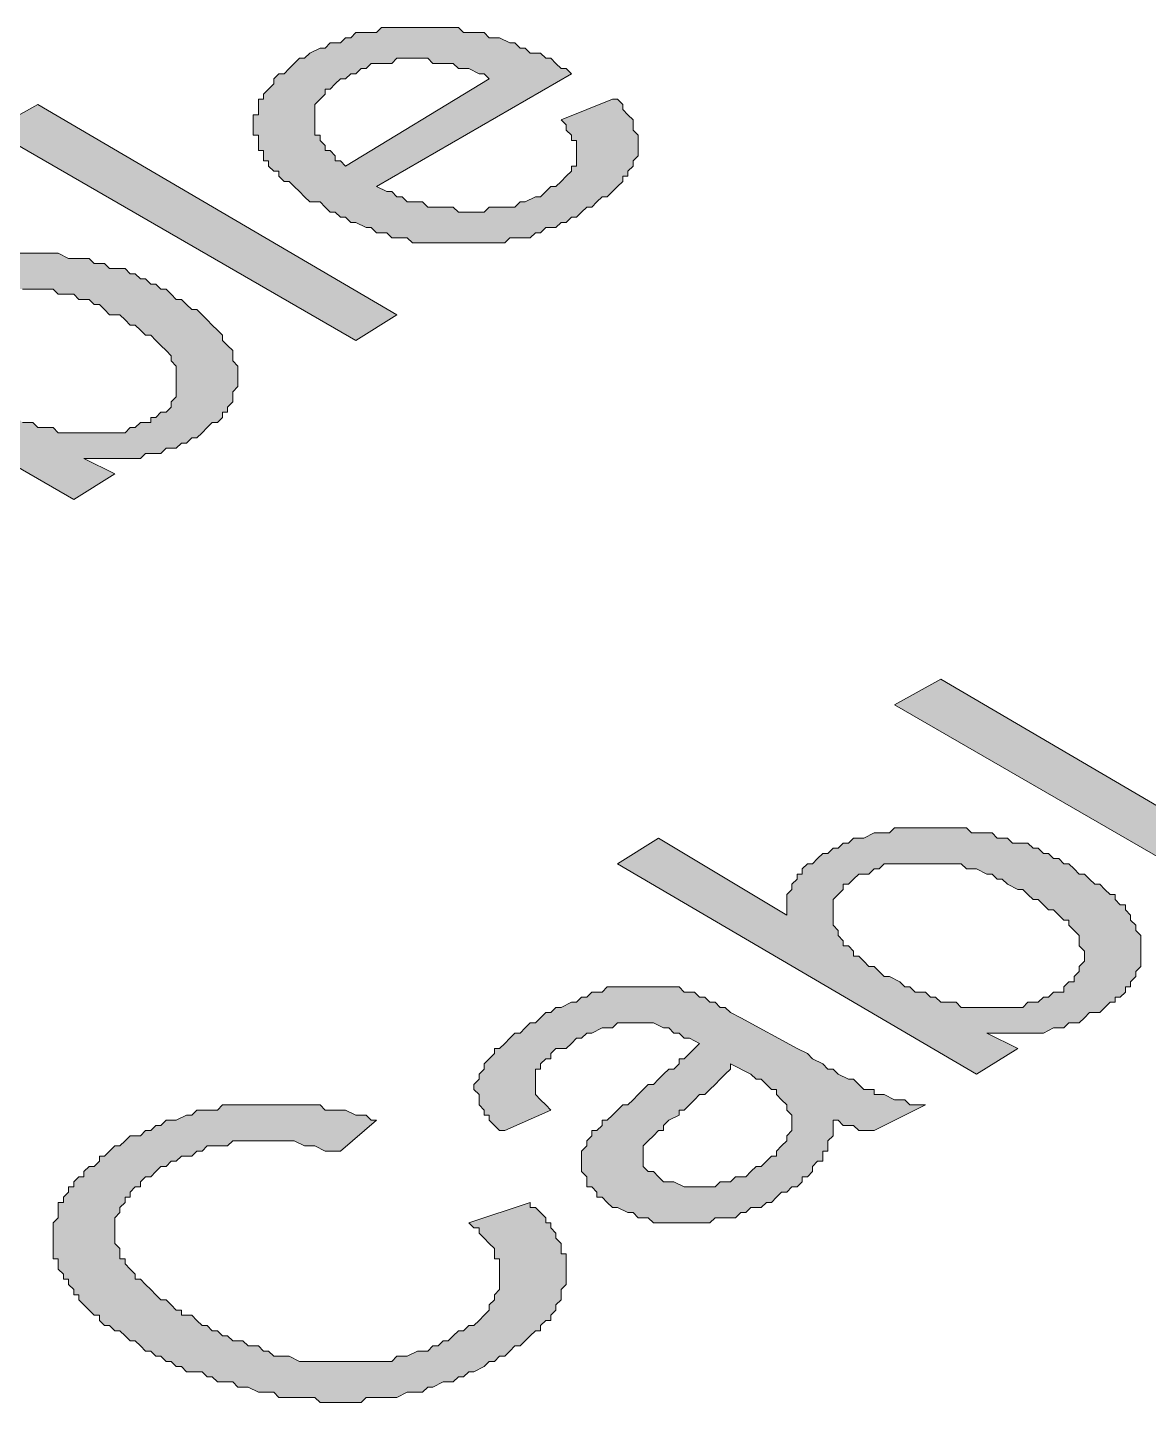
# Model space of a CAD drawing. Header units: inches. Extents: x -430764 to 256483, y 7374 to 217374.
# Drawn here: x 121697 to 126201, y 36465 to 41990 of the extents above; entities that cross this region are included whole.
import ezdxf

# ---------------------------------------------------------------- set-up
doc = ezdxf.new("R2010")
doc.units = ezdxf.units.IN
doc.header["$MEASUREMENT"] = 0
doc.layers.add('Background Stuff', color=252, linetype='Continuous', lineweight=5)
doc.layers.add('Layer 1', color=7, linetype='Continuous')

# ---------------------------------------------------------------- blocks, each defined once
blk = doc.blocks.new('block 3')
at = {"layer": 'Layer 1'}
h = blk.add_hatch(color=255, dxfattribs=at)
h.dxf.hatch_style = 2
h.paths.add_polyline_path([(737.737, -723.656), (740.623, -721.903), (740.521, -721.802), (740.417, -721.802), (740.21, -721.697), (740.107, -721.697), (740.006, -721.697), (739.901, -721.594), (739.799, -721.594), (739.594, -721.594), (739.488, -721.594), (739.387, -721.491), (739.282, -721.491), (739.181, -721.491), (739.078, -721.491), (738.871, -721.491), (738.768, -721.491), (738.665, -721.594), (738.459, -721.594), (738.356, -721.594), (738.252, -721.594), (738.149, -721.697), (738.046, -721.697), (737.943, -721.802), (737.84, -721.802), (737.737, -721.903), (737.633, -721.903), (737.53, -722.007), (737.429, -722.109), (737.324, -722.109), (737.324, -722.213), (737.223, -722.315), (737.118, -722.42), (737.118, -722.522), (737.118, -722.625), (737.118, -722.729), (737.118, -722.831), (737.118, -722.935), (737.118, -723.037), (737.223, -723.037), (737.223, -723.141), (737.324, -723.244), (737.324, -723.347), (737.429, -723.347), (737.53, -723.45), (737.53, -723.552), (737.633, -723.552)])
h.paths.add_polyline_path([(742.065, -722.729), (743.098, -722.315), (743.2, -722.315), (743.304, -722.42), (743.304, -722.522), (743.406, -722.625), (743.511, -722.729), (743.511, -722.831), (743.511, -722.935), (743.613, -723.037), (743.613, -723.141), (743.613, -723.244), (743.613, -723.347), (743.613, -723.45), (743.511, -723.552), (743.511, -723.656), (743.406, -723.759), (743.406, -723.863), (743.304, -723.863), (743.304, -723.965), (743.2, -724.068), (743.098, -724.171), (742.994, -724.274), (742.892, -724.274), (742.787, -724.378), (742.685, -724.48), (742.582, -724.48), (742.479, -724.584), (742.376, -724.687), (742.272, -724.687), (742.17, -724.789), (742.065, -724.789), (741.963, -724.893), (741.757, -724.893), (741.655, -724.997), (741.551, -724.997), (741.448, -725.1), (741.344, -725.1), (741.242, -725.1), (741.036, -725.1), (740.934, -725.202), (740.829, -725.202), (740.727, -725.202), (740.521, -725.202), (740.417, -725.202), (740.314, -725.202), (740.21, -725.202), (740.006, -725.202), (739.799, -725.202), (739.695, -725.202), (739.594, -725.202), (739.488, -725.202), (739.282, -725.202), (739.181, -725.202), (739.078, -725.202), (738.975, -725.1), (738.871, -725.1), (738.665, -725.1), (738.562, -724.997), (738.459, -724.997), (738.356, -724.997), (738.252, -724.893), (738.149, -724.893), (737.943, -724.789), (737.84, -724.789), (737.737, -724.687), (737.633, -724.687), (737.53, -724.584), (737.429, -724.584), (737.324, -724.48), (737.223, -724.378), (737.017, -724.378), (736.911, -724.274), (736.81, -724.171), (736.705, -724.068), (736.604, -723.965), (736.501, -723.965), (736.397, -723.863), (736.397, -723.759), (736.294, -723.759), (736.19, -723.656), (736.19, -723.552), (736.088, -723.552), (736.088, -723.45), (736.088, -723.347), (735.984, -723.347), (735.984, -723.244), (735.984, -723.141), (735.984, -723.037), (735.882, -723.037), (735.882, -722.935), (735.882, -722.831), (735.882, -722.729), (735.882, -722.625), (735.984, -722.625), (735.984, -722.522), (735.984, -722.42), (735.984, -722.315), (736.088, -722.315), (736.088, -722.213), (736.19, -722.109), (736.294, -722.007), (736.294, -721.903), (736.397, -721.802), (736.501, -721.802), (736.604, -721.697), (736.705, -721.594), (736.81, -721.491), (736.911, -721.491), (737.017, -721.389), (737.223, -721.286), (737.324, -721.286), (737.429, -721.182), (737.53, -721.182), (737.633, -721.182), (737.737, -721.08), (737.84, -721.08), (737.943, -720.976), (738.149, -720.976), (738.252, -720.976), (738.356, -720.976), (738.459, -720.873), (738.665, -720.873), (738.768, -720.873), (738.871, -720.873), (739.078, -720.873), (739.181, -720.873), (739.282, -720.873), (739.387, -720.873), (739.488, -720.873), (739.695, -720.873), (739.799, -720.873), (739.901, -720.873), (740.006, -720.873), (740.107, -720.976), (740.314, -720.976), (740.417, -720.976), (740.521, -720.976), (740.623, -721.08), (740.727, -721.08), (740.829, -721.08), (741.036, -721.182), (741.138, -721.182), (741.242, -721.286), (741.344, -721.286), (741.448, -721.389), (741.655, -721.389), (741.757, -721.491), (741.859, -721.491), (741.963, -721.594), (742.065, -721.697), (742.17, -721.697), (742.272, -721.802), (738.356, -724.068), (738.562, -724.171), (738.665, -724.171), (738.768, -724.274), (738.871, -724.274), (738.975, -724.378), (739.181, -724.378), (739.282, -724.378), (739.387, -724.48), (739.488, -724.48), (739.695, -724.48), (739.799, -724.48), (739.901, -724.48), (740.006, -724.584), (740.107, -724.584), (740.21, -724.584), (740.314, -724.584), (740.521, -724.584), (740.623, -724.48), (740.727, -724.48), (740.934, -724.48), (741.036, -724.48), (741.138, -724.48), (741.242, -724.378), (741.344, -724.378), (741.551, -724.274), (741.655, -724.274), (741.757, -724.171), (741.859, -724.068), (741.963, -724.068), (742.065, -723.965), (742.17, -723.863), (742.272, -723.759), (742.272, -723.656), (742.376, -723.656), (742.376, -723.552), (742.376, -723.45), (742.376, -723.347), (742.376, -723.244), (742.376, -723.141), (742.272, -723.141), (742.272, -723.037), (742.17, -722.935), (742.17, -722.831)])
h = blk.add_hatch(color=255, dxfattribs=at)
h.dxf.hatch_style = 2
h.paths.add_polyline_path([(737.943, -727.161), (730.625, -722.935), (731.551, -722.42), (738.768, -726.646)])
h = blk.add_hatch(color=255, dxfattribs=at)
h.dxf.hatch_style = 2
h.paths.add_polyline_path([(730.419, -728.397), (730.521, -728.397), (730.728, -728.501), (730.83, -728.604), (730.934, -728.604), (731.036, -728.706), (731.14, -728.706), (731.243, -728.81), (731.449, -728.81), (731.551, -728.913), (731.655, -728.913), (731.758, -728.913), (731.862, -728.913), (731.964, -729.018), (732.068, -729.018), (732.171, -729.018), (732.376, -729.018), (732.479, -729.018), (732.584, -729.018), (732.789, -729.018), (732.892, -729.018), (732.996, -729.018), (733.202, -729.018), (733.305, -729.018), (733.407, -728.913), (733.511, -728.913), (733.613, -728.81), (733.717, -728.81), (733.82, -728.81), (733.82, -728.706), (733.924, -728.706), (734.026, -728.604), (734.128, -728.604), (734.232, -728.501), (734.232, -728.397), (734.335, -728.295), (734.335, -728.191), (734.335, -728.089), (734.335, -727.984), (734.335, -727.883), (734.335, -727.779), (734.335, -727.677), (734.232, -727.572), (734.232, -727.47), (734.128, -727.366), (734.026, -727.264), (733.924, -727.161), (733.82, -727.058), (733.717, -727.058), (733.613, -726.955), (733.511, -726.852), (733.407, -726.852), (733.305, -726.748), (733.202, -726.646), (732.996, -726.646), (732.892, -726.542), (732.789, -726.44), (732.686, -726.44), (732.584, -726.336), (732.376, -726.336), (732.274, -726.234), (732.171, -726.234), (732.068, -726.234), (731.964, -726.234), (731.862, -726.129), (731.758, -726.129), (731.551, -726.129), (731.449, -726.129), (731.347, -726.129), (731.243, -726.129), (731.036, -726.129), (730.934, -726.129), (730.728, -726.129), (730.625, -726.129), (730.521, -726.129), (730.419, -726.129), (730.314, -726.234), (730.108, -726.234), (730.007, -726.336), (729.902, -726.336), (729.799, -726.44), (729.697, -726.542), (729.594, -726.542), (729.594, -726.646), (729.491, -726.748), (729.387, -726.852), (729.387, -726.955), (729.387, -727.058), (729.387, -727.161), (729.387, -727.264), (729.387, -727.366), (729.387, -727.47), (729.491, -727.572), (729.594, -727.677), (729.594, -727.779), (729.697, -727.779), (729.799, -727.883), (729.799, -727.984), (729.902, -727.984), (730.007, -728.089), (730.108, -728.191), (730.212, -728.191), (730.314, -728.295)])
h.paths.add_polyline_path([(733.098, -729.841), (732.274, -730.355), (724.955, -726.129), (725.882, -725.615), (728.459, -727.161), (728.459, -727.058), (728.459, -726.955), (728.459, -726.852), (728.459, -726.748), (728.562, -726.646), (728.562, -726.542), (728.666, -726.44), (728.666, -726.336), (728.771, -726.336), (728.771, -726.234), (728.872, -726.129), (728.974, -726.129), (729.078, -726.027), (729.181, -725.924), (729.285, -725.821), (729.387, -725.821), (729.594, -725.718), (729.697, -725.718), (729.799, -725.615), (729.902, -725.615), (730.007, -725.615), (730.108, -725.512), (730.314, -725.512), (730.521, -725.512), (730.625, -725.408), (730.728, -725.408), (730.934, -725.408), (731.036, -725.408), (731.14, -725.408), (731.347, -725.408), (731.449, -725.408), (731.551, -725.408), (731.758, -725.408), (731.862, -725.408), (731.964, -725.408), (732.171, -725.512), (732.274, -725.512), (732.376, -725.512), (732.584, -725.512), (732.686, -725.615), (732.789, -725.615), (732.892, -725.615), (732.996, -725.718), (733.098, -725.718), (733.305, -725.718), (733.407, -725.821), (733.511, -725.821), (733.613, -725.924), (733.717, -725.924), (733.82, -726.027), (733.924, -726.027), (734.026, -726.129), (734.128, -726.129), (734.232, -726.234), (734.335, -726.336), (734.439, -726.336), (734.541, -726.44), (734.646, -726.542), (734.748, -726.542), (734.852, -726.646), (734.953, -726.748), (735.057, -726.852), (735.161, -726.955), (735.263, -727.058), (735.263, -727.161), (735.366, -727.264), (735.469, -727.366), (735.469, -727.47), (735.469, -727.572), (735.572, -727.677), (735.572, -727.779), (735.572, -727.883), (735.572, -727.984), (735.572, -728.089), (735.469, -728.191), (735.469, -728.295), (735.469, -728.397), (735.366, -728.501), (735.366, -728.604), (735.263, -728.604), (735.263, -728.706), (735.161, -728.81), (735.057, -728.81), (734.953, -728.913), (734.852, -729.018), (734.748, -729.119), (734.646, -729.119), (734.541, -729.223), (734.439, -729.223), (734.335, -729.325), (734.232, -729.325), (734.128, -729.325), (734.026, -729.429), (733.924, -729.429), (733.717, -729.429), (733.613, -729.532), (733.511, -729.532), (733.407, -729.532), (733.202, -729.532), (733.098, -729.532), (732.996, -729.532), (732.789, -729.532), (732.686, -729.532), (732.584, -729.532), (732.479, -729.532)])
h = blk.add_hatch(color=255, dxfattribs=at)
h.dxf.hatch_style = 2
h.paths.add_polyline_path([(756.085, -738.706), (748.767, -734.479), (749.694, -733.964), (756.91, -738.19)])
h = blk.add_hatch(color=255, dxfattribs=at)
h.dxf.hatch_style = 2
h.paths.add_polyline_path([(748.56, -739.942), (748.665, -739.942), (748.869, -740.047), (748.973, -740.148), (749.075, -740.148), (749.179, -740.252), (749.386, -740.252), (749.488, -740.354), (749.591, -740.354), (749.694, -740.458), (749.797, -740.458), (749.9, -740.458), (750.004, -740.458), (750.107, -740.562), (750.21, -740.562), (750.313, -740.562), (750.518, -740.562), (750.623, -740.562), (750.829, -740.562), (750.931, -740.562), (751.035, -740.562), (751.137, -740.562), (751.344, -740.562), (751.446, -740.458), (751.55, -740.458), (751.652, -740.458), (751.756, -740.354), (751.858, -740.354), (751.963, -740.252), (752.065, -740.252), (752.168, -740.252), (752.168, -740.148), (752.271, -740.047), (752.374, -740.047), (752.374, -739.942), (752.478, -739.84), (752.478, -739.736), (752.581, -739.634), (752.581, -739.53), (752.581, -739.428), (752.478, -739.325), (752.478, -739.221), (752.478, -739.118), (752.374, -739.015), (752.271, -738.912), (752.271, -738.809), (752.168, -738.809), (752.065, -738.706), (751.963, -738.604), (751.858, -738.604), (751.756, -738.499), (751.652, -738.396), (751.55, -738.396), (751.446, -738.293), (751.344, -738.19), (751.242, -738.19), (751.035, -738.087), (750.931, -737.984), (750.829, -737.984), (750.725, -737.881), (750.623, -737.881), (750.416, -737.777), (750.313, -737.777), (750.21, -737.777), (750.107, -737.675), (750.004, -737.675), (749.9, -737.675), (749.797, -737.675), (749.694, -737.675), (749.488, -737.675), (749.386, -737.675), (749.179, -737.675), (749.075, -737.675), (748.973, -737.675), (748.767, -737.675), (748.665, -737.675), (748.56, -737.675), (748.458, -737.777), (748.354, -737.777), (748.252, -737.881), (748.148, -737.881), (748.046, -737.881), (747.94, -737.984), (747.839, -738.087), (747.736, -738.087), (747.736, -738.19), (747.633, -738.293), (747.53, -738.396), (747.53, -738.499), (747.53, -738.604), (747.53, -738.706), (747.53, -738.809), (747.53, -738.912), (747.633, -739.015), (747.633, -739.118), (747.736, -739.221), (747.736, -739.325), (747.839, -739.325), (747.94, -739.428), (747.94, -739.53), (748.046, -739.53), (748.148, -739.634), (748.252, -739.736), (748.354, -739.736), (748.458, -739.84)])
h.paths.add_polyline_path([(751.242, -741.386), (750.416, -741.902), (743.2, -737.675), (744.025, -737.159), (746.603, -738.706), (746.603, -738.604), (746.603, -738.499), (746.603, -738.396), (746.603, -738.293), (746.705, -738.19), (746.705, -738.087), (746.81, -737.984), (746.81, -737.881), (746.911, -737.881), (746.911, -737.777), (747.014, -737.675), (747.117, -737.675), (747.22, -737.571), (747.323, -737.47), (747.427, -737.47), (747.53, -737.365), (747.633, -737.365), (747.736, -737.264), (747.839, -737.264), (747.94, -737.159), (748.046, -737.159), (748.148, -737.159), (748.354, -737.057), (748.458, -737.057), (748.665, -737.057), (748.767, -736.953), (748.869, -736.953), (749.075, -736.953), (749.179, -736.953), (749.281, -736.953), (749.488, -736.953), (749.591, -736.953), (749.797, -736.953), (749.9, -736.953), (750.004, -736.953), (750.21, -736.953), (750.313, -737.057), (750.416, -737.057), (750.518, -737.057), (750.725, -737.057), (750.829, -737.159), (750.931, -737.159), (751.035, -737.159), (751.137, -737.264), (751.344, -737.264), (751.446, -737.264), (751.55, -737.365), (751.652, -737.365), (751.756, -737.47), (751.858, -737.47), (751.963, -737.571), (752.065, -737.571), (752.168, -737.675), (752.271, -737.675), (752.374, -737.777), (752.478, -737.881), (752.581, -737.881), (752.685, -737.984), (752.787, -738.087), (752.891, -738.087), (752.993, -738.19), (753.095, -738.293), (753.199, -738.293), (753.199, -738.396), (753.302, -738.499), (753.406, -738.499), (753.406, -738.604), (753.508, -738.706), (753.508, -738.809), (753.612, -738.912), (753.612, -739.015), (753.714, -739.118), (753.714, -739.221), (753.714, -739.325), (753.714, -739.428), (753.714, -739.53), (753.714, -739.634), (753.714, -739.736), (753.612, -739.84), (753.612, -739.942), (753.508, -740.047), (753.508, -740.148), (753.406, -740.148), (753.406, -740.252), (753.302, -740.354), (753.199, -740.354), (753.199, -740.458), (753.095, -740.458), (752.993, -740.562), (752.891, -740.664), (752.685, -740.664), (752.581, -740.768), (752.478, -740.87), (752.374, -740.87), (752.271, -740.87), (752.168, -740.974), (752.065, -740.974), (751.963, -740.974), (751.756, -741.076), (751.652, -741.076), (751.55, -741.076), (751.446, -741.076), (751.242, -741.076), (751.137, -741.076), (751.035, -741.076), (750.829, -741.076), (750.725, -741.076), (750.623, -741.076)])
h = blk.add_hatch(color=255, dxfattribs=at)
h.dxf.hatch_style = 2
h.paths.add_polyline_path([(745.469, -741.695), (745.469, -741.799), (745.364, -741.902), (745.262, -742.005), (745.159, -742.107), (745.056, -742.211), (744.953, -742.313), (744.85, -742.313), (744.746, -742.416), (744.643, -742.52), (744.54, -742.624), (744.437, -742.624), (744.437, -742.726), (744.232, -742.829), (744.127, -742.932), (744.127, -743.035), (744.025, -743.035), (743.921, -743.139), (743.819, -743.241), (743.715, -743.345), (743.715, -743.447), (743.715, -743.551), (743.715, -743.653), (743.715, -743.756), (743.819, -743.86), (743.921, -743.86), (744.025, -743.963), (744.127, -744.066), (744.232, -744.066), (744.334, -744.066), (744.54, -744.168), (744.643, -744.168), (744.746, -744.168), (744.85, -744.168), (745.056, -744.168), (745.159, -744.168), (745.262, -744.066), (745.364, -744.066), (745.469, -744.066), (745.571, -743.963), (745.777, -743.963), (745.881, -743.86), (745.983, -743.756), (746.088, -743.756), (746.19, -743.653), (746.292, -743.551), (746.396, -743.551), (746.396, -743.447), (746.498, -743.345), (746.603, -743.241), (746.603, -743.139), (746.705, -743.035), (746.705, -742.932), (746.705, -742.829), (746.705, -742.726), (746.603, -742.624), (746.603, -742.52), (746.498, -742.416), (746.396, -742.313), (746.396, -742.211), (746.292, -742.211), (746.19, -742.107), (746.088, -742.005), (745.983, -742.005), (745.881, -741.902)])
h.paths.add_polyline_path([(747.53, -742.829), (747.53, -742.932), (747.53, -743.035), (747.53, -743.139), (747.427, -743.241), (747.427, -743.345), (747.427, -743.447), (747.323, -743.447), (747.323, -743.551), (747.323, -743.653), (747.22, -743.653), (747.117, -743.756), (747.117, -743.86), (747.014, -743.963), (746.911, -743.963), (746.911, -744.066), (746.81, -744.168), (746.705, -744.168), (746.603, -744.272), (746.498, -744.272), (746.396, -744.375), (746.292, -744.479), (746.19, -744.479), (746.088, -744.581), (745.881, -744.581), (745.777, -744.685), (745.675, -744.685), (745.571, -744.788), (745.469, -744.788), (745.364, -744.788), (745.159, -744.788), (745.056, -744.891), (744.953, -744.891), (744.85, -744.891), (744.746, -744.891), (744.643, -744.891), (744.54, -744.891), (744.334, -744.891), (744.232, -744.891), (744.127, -744.891), (743.921, -744.891), (743.819, -744.788), (743.715, -744.788), (743.613, -744.788), (743.511, -744.685), (743.406, -744.685), (743.2, -744.581), (743.098, -744.581), (742.994, -744.479), (742.892, -744.375), (742.787, -744.375), (742.787, -744.272), (742.685, -744.168), (742.582, -744.168), (742.582, -744.066), (742.582, -743.963), (742.479, -743.86), (742.479, -743.756), (742.479, -743.653), (742.479, -743.551), (742.479, -743.447), (742.582, -743.345), (742.582, -743.241), (742.685, -743.139), (742.685, -743.035), (742.787, -743.035), (742.892, -742.932), (742.892, -742.829), (742.994, -742.829), (743.098, -742.726), (743.2, -742.624), (743.304, -742.52), (743.406, -742.52), (743.511, -742.416), (743.613, -742.313), (743.715, -742.211), (743.819, -742.107), (743.921, -742.107), (744.025, -742.005), (744.127, -741.902), (744.232, -741.799), (744.334, -741.799), (744.437, -741.695), (744.437, -741.592), (744.54, -741.592), (744.643, -741.489), (744.746, -741.386), (744.85, -741.283), (744.643, -741.18), (744.54, -741.18), (744.437, -741.076), (744.334, -741.076), (744.232, -740.974), (744.127, -740.974), (743.921, -740.87), (743.819, -740.87), (743.715, -740.87), (743.613, -740.87), (743.406, -740.87), (743.304, -740.87), (743.2, -740.87), (743.098, -740.974), (742.994, -740.974), (742.892, -740.974), (742.685, -741.076), (742.582, -741.076), (742.479, -741.18), (742.376, -741.18), (742.272, -741.283), (742.17, -741.386), (741.963, -741.386), (741.859, -741.489), (741.859, -741.592), (741.757, -741.592), (741.655, -741.695), (741.655, -741.799), (741.551, -741.799), (741.551, -741.902), (741.551, -742.005), (741.551, -742.107), (741.551, -742.211), (741.551, -742.313), (741.655, -742.416), (741.757, -742.52), (741.859, -742.624), (740.934, -743.035), (740.829, -743.035), (740.727, -742.932), (740.623, -742.829), (740.623, -742.726), (740.521, -742.726), (740.521, -742.624), (740.417, -742.52), (740.417, -742.416), (740.417, -742.313), (740.314, -742.211), (740.314, -742.107), (740.417, -742.005), (740.417, -741.902), (740.521, -741.799), (740.521, -741.695), (740.623, -741.592), (740.727, -741.489), (740.727, -741.386), (740.829, -741.386), (740.934, -741.283), (741.036, -741.18), (741.138, -741.076), (741.242, -741.076), (741.344, -740.974), (741.448, -740.87), (741.551, -740.87), (741.655, -740.768), (741.757, -740.664), (741.859, -740.664), (741.963, -740.562), (742.065, -740.562), (742.272, -740.458), (742.376, -740.458), (742.479, -740.354), (742.582, -740.354), (742.685, -740.252), (742.787, -740.252), (742.892, -740.252), (742.994, -740.148), (743.2, -740.148), (743.304, -740.148), (743.511, -740.148), (743.613, -740.148), (743.715, -740.148), (743.819, -740.148), (743.921, -740.148), (744.025, -740.148), (744.127, -740.148), (744.334, -740.148), (744.437, -740.148), (744.54, -740.252), (744.643, -740.252), (744.746, -740.252), (744.85, -740.354), (744.953, -740.354), (745.056, -740.458), (745.159, -740.458), (745.262, -740.562), (745.364, -740.562), (745.469, -740.664), (745.675, -740.768), (746.81, -741.386), (747.014, -741.489), (747.117, -741.592), (747.323, -741.695), (747.427, -741.799), (747.53, -741.799), (747.633, -741.902), (747.839, -742.005), (747.94, -742.005), (748.046, -742.107), (748.148, -742.211), (748.252, -742.211), (748.354, -742.211), (748.354, -742.313), (748.458, -742.313), (748.56, -742.313), (748.767, -742.416), (748.869, -742.416), (748.973, -742.416), (749.075, -742.52), (749.281, -742.52), (749.386, -742.52), (748.354, -743.035), (748.252, -743.035), (748.148, -743.035), (748.046, -743.035), (747.94, -742.932), (747.736, -742.932), (747.633, -742.829)])
h = blk.add_hatch(color=255, dxfattribs=at)
h.dxf.hatch_style = 2
h.paths.add_polyline_path([(740.21, -744.891), (741.448, -744.479), (741.448, -744.581), (741.551, -744.581), (741.655, -744.685), (741.757, -744.788), (741.757, -744.891), (741.859, -744.891), (741.859, -744.993), (741.963, -745.097), (741.963, -745.2), (742.065, -745.303), (742.065, -745.406), (742.065, -745.509), (742.17, -745.509), (742.17, -745.612), (742.17, -745.716), (742.17, -745.818), (742.17, -745.922), (742.17, -746.024), (742.17, -746.128), (742.065, -746.23), (742.065, -746.334), (742.065, -746.438), (741.963, -746.54), (741.963, -746.644), (741.859, -746.745), (741.859, -746.85), (741.757, -746.85), (741.655, -746.951), (741.655, -747.057), (741.551, -747.057), (741.448, -747.158), (741.344, -747.262), (741.242, -747.364), (741.138, -747.364), (741.036, -747.468), (740.934, -747.57), (740.829, -747.57), (740.727, -747.674), (740.623, -747.674), (740.521, -747.777), (740.314, -747.88), (740.21, -747.88), (740.107, -747.983), (740.006, -747.983), (739.901, -748.086), (739.799, -748.086), (739.695, -748.086), (739.488, -748.188), (739.387, -748.188), (739.282, -748.293), (739.181, -748.293), (739.078, -748.293), (738.975, -748.293), (738.768, -748.396), (738.665, -748.396), (738.562, -748.396), (738.459, -748.396), (738.356, -748.396), (738.149, -748.396), (738.046, -748.499), (737.943, -748.499), (737.737, -748.499), (737.633, -748.499), (737.53, -748.499), (737.324, -748.499), (737.223, -748.499), (737.118, -748.396), (736.911, -748.396), (736.81, -748.396), (736.705, -748.396), (736.501, -748.396), (736.397, -748.396), (736.294, -748.293), (736.088, -748.293), (735.984, -748.293), (735.779, -748.188), (735.675, -748.188), (735.572, -748.188), (735.469, -748.086), (735.263, -748.086), (735.161, -748.086), (735.057, -747.983), (734.953, -747.983), (734.852, -747.88), (734.748, -747.88), (734.541, -747.88), (734.439, -747.777), (734.335, -747.777), (734.232, -747.674), (734.128, -747.674), (734.026, -747.57), (733.924, -747.57), (733.82, -747.468), (733.717, -747.468), (733.613, -747.364), (733.511, -747.262), (733.407, -747.262), (733.305, -747.158), (733.202, -747.057), (733.098, -747.057), (732.996, -746.951), (732.892, -746.951), (732.789, -746.85), (732.789, -746.745), (732.686, -746.745), (732.584, -746.644), (732.479, -746.54), (732.376, -746.438), (732.376, -746.334), (732.274, -746.334), (732.274, -746.23), (732.171, -746.128), (732.171, -746.024), (732.068, -746.024), (732.068, -745.922), (731.964, -745.818), (731.964, -745.716), (731.964, -745.612), (731.862, -745.612), (731.862, -745.509), (731.862, -745.406), (731.862, -745.303), (731.862, -745.2), (731.862, -745.097), (731.862, -744.993), (731.862, -744.891), (731.964, -744.788), (731.964, -744.685), (731.964, -744.581), (731.964, -744.479), (732.068, -744.479), (732.068, -744.375), (732.171, -744.272), (732.171, -744.168), (732.274, -744.168), (732.274, -744.066), (732.376, -743.963), (732.479, -743.963), (732.479, -743.86), (732.584, -743.756), (732.686, -743.756), (732.789, -743.653), (732.789, -743.551), (732.892, -743.551), (732.996, -743.447), (733.098, -743.345), (733.202, -743.345), (733.305, -743.241), (733.407, -743.139), (733.613, -743.139), (733.717, -743.035), (733.82, -743.035), (733.924, -742.932), (734.026, -742.932), (734.128, -742.829), (734.232, -742.829), (734.335, -742.829), (734.541, -742.726), (734.646, -742.726), (734.748, -742.624), (734.852, -742.624), (734.953, -742.624), (735.161, -742.624), (735.263, -742.52), (735.366, -742.52), (735.469, -742.52), (735.675, -742.52), (735.779, -742.52), (735.882, -742.52), (735.984, -742.52), (736.088, -742.52), (736.294, -742.52), (736.397, -742.52), (736.501, -742.52), (736.705, -742.52), (736.81, -742.52), (736.911, -742.52), (737.118, -742.52), (737.223, -742.52), (737.324, -742.624), (737.53, -742.624), (737.633, -742.624), (737.737, -742.624), (737.943, -742.726), (738.046, -742.726), (738.149, -742.726), (738.252, -742.829), (738.356, -742.829), (737.633, -743.447), (737.429, -743.447), (737.324, -743.447), (737.118, -743.345), (737.017, -743.345), (736.911, -743.345), (736.705, -743.241), (736.604, -743.241), (736.501, -743.241), (736.294, -743.241), (736.19, -743.241), (736.088, -743.241), (735.984, -743.241), (735.779, -743.241), (735.675, -743.241), (735.572, -743.241), (735.469, -743.241), (735.366, -743.345), (735.161, -743.345), (735.057, -743.345), (734.953, -743.345), (734.852, -743.447), (734.748, -743.447), (734.646, -743.551), (734.439, -743.551), (734.335, -743.653), (734.232, -743.653), (734.128, -743.756), (734.026, -743.756), (733.924, -743.86), (733.82, -743.963), (733.717, -743.963), (733.613, -744.066), (733.613, -744.168), (733.511, -744.168), (733.407, -744.272), (733.407, -744.375), (733.305, -744.375), (733.305, -744.479), (733.202, -744.581), (733.202, -744.685), (733.098, -744.788), (733.098, -744.891), (733.098, -744.993), (733.098, -745.097), (733.098, -745.2), (733.098, -745.303), (733.202, -745.406), (733.202, -745.509), (733.202, -745.612), (733.305, -745.612), (733.305, -745.716), (733.407, -745.818), (733.511, -745.922), (733.511, -746.024), (733.613, -746.024), (733.717, -746.128), (733.82, -746.23), (733.924, -746.334), (734.026, -746.438), (734.128, -746.438), (734.232, -746.54), (734.335, -746.644), (734.439, -746.644), (734.439, -746.745), (734.541, -746.745), (734.646, -746.745), (734.748, -746.85), (734.852, -746.951), (734.953, -746.951), (735.057, -747.057), (735.161, -747.057), (735.263, -747.158), (735.366, -747.158), (735.469, -747.262), (735.675, -747.262), (735.779, -747.364), (735.882, -747.364), (735.984, -747.364), (736.088, -747.468), (736.19, -747.468), (736.294, -747.57), (736.397, -747.57), (736.501, -747.57), (736.604, -747.57), (736.81, -747.674), (736.911, -747.674), (737.017, -747.674), (737.223, -747.674), (737.324, -747.674), (737.429, -747.674), (737.633, -747.674), (737.737, -747.674), (737.84, -747.674), (738.046, -747.674), (738.149, -747.674), (738.252, -747.674), (738.356, -747.674), (738.459, -747.674), (738.665, -747.674), (738.768, -747.57), (738.871, -747.57), (738.975, -747.57), (739.181, -747.468), (739.282, -747.468), (739.387, -747.468), (739.488, -747.364), (739.594, -747.364), (739.695, -747.262), (739.799, -747.262), (739.901, -747.158), (740.006, -747.057), (740.107, -747.057), (740.21, -746.951), (740.314, -746.951), (740.417, -746.85), (740.521, -746.745), (740.623, -746.644), (740.623, -746.54), (740.727, -746.438), (740.727, -746.334), (740.829, -746.23), (740.829, -746.128), (740.829, -746.024), (740.829, -745.922), (740.829, -745.818), (740.829, -745.716), (740.829, -745.612), (740.727, -745.612), (740.727, -745.509), (740.727, -745.406), (740.623, -745.303), (740.521, -745.2), (740.417, -745.097), (740.417, -744.993), (740.314, -744.993)])
at = {"layer": 'Layer 1', "color": 255, "lineweight": 0}
for points in [[(742.065, -722.729), (743.098, -722.315), (743.2, -722.315), (743.304, -722.42), (743.304, -722.522), (743.406, -722.625), (743.511, -722.729), (743.511, -722.831), (743.511, -722.935), (743.613, -723.037), (743.613, -723.141), (743.613, -723.244), (743.613, -723.347), (743.613, -723.45), (743.511, -723.552), (743.511, -723.656), (743.406, -723.759), (743.406, -723.863), (743.304, -723.863), (743.304, -723.965), (743.2, -724.068), (743.098, -724.171), (742.994, -724.274), (742.892, -724.274), (742.787, -724.378), (742.685, -724.48), (742.582, -724.48), (742.479, -724.584), (742.376, -724.687), (742.272, -724.687), (742.17, -724.789), (742.065, -724.789), (741.963, -724.893), (741.757, -724.893), (741.655, -724.997), (741.551, -724.997), (741.448, -725.1), (741.344, -725.1), (741.242, -725.1), (741.036, -725.1), (740.934, -725.202), (740.829, -725.202), (740.727, -725.202), (740.521, -725.202), (740.417, -725.202), (740.314, -725.202), (740.21, -725.202), (740.006, -725.202), (739.799, -725.202), (739.695, -725.202), (739.594, -725.202), (739.488, -725.202), (739.282, -725.202), (739.181, -725.202), (739.078, -725.202), (738.975, -725.1), (738.871, -725.1), (738.665, -725.1), (738.562, -724.997), (738.459, -724.997), (738.356, -724.997), (738.252, -724.893), (738.149, -724.893), (737.943, -724.789), (737.84, -724.789), (737.737, -724.687), (737.633, -724.687), (737.53, -724.584), (737.429, -724.584), (737.324, -724.48), (737.223, -724.378), (737.017, -724.378), (736.911, -724.274), (736.81, -724.171), (736.705, -724.068), (736.604, -723.965), (736.501, -723.965), (736.397, -723.863), (736.397, -723.759), (736.294, -723.759), (736.19, -723.656), (736.19, -723.552), (736.088, -723.552), (736.088, -723.45), (736.088, -723.347), (735.984, -723.347), (735.984, -723.244), (735.984, -723.141), (735.984, -723.037), (735.882, -723.037), (735.882, -722.935), (735.882, -722.831), (735.882, -722.729), (735.882, -722.625), (735.984, -722.625), (735.984, -722.522), (735.984, -722.42), (735.984, -722.315), (736.088, -722.315), (736.088, -722.213), (736.19, -722.109), (736.294, -722.007), (736.294, -721.903), (736.397, -721.802), (736.501, -721.802), (736.604, -721.697), (736.705, -721.594), (736.81, -721.491), (736.911, -721.491), (737.017, -721.389), (737.223, -721.286), (737.324, -721.286), (737.429, -721.182), (737.53, -721.182), (737.633, -721.182), (737.737, -721.08), (737.84, -721.08), (737.943, -720.976), (738.149, -720.976), (738.252, -720.976), (738.356, -720.976), (738.459, -720.873), (738.665, -720.873), (738.768, -720.873), (738.871, -720.873), (739.078, -720.873), (739.181, -720.873), (739.282, -720.873), (739.387, -720.873), (739.488, -720.873), (739.695, -720.873), (739.799, -720.873), (739.901, -720.873), (740.006, -720.873), (740.107, -720.976), (740.314, -720.976), (740.417, -720.976), (740.521, -720.976), (740.623, -721.08), (740.727, -721.08), (740.829, -721.08), (741.036, -721.182), (741.138, -721.182), (741.242, -721.286), (741.344, -721.286), (741.448, -721.389), (741.655, -721.389), (741.757, -721.491), (741.859, -721.491), (741.963, -721.594), (742.065, -721.697), (742.17, -721.697), (742.272, -721.802), (738.356, -724.068), (738.562, -724.171), (738.665, -724.171), (738.768, -724.274), (738.871, -724.274), (738.975, -724.378), (739.181, -724.378), (739.282, -724.378), (739.387, -724.48), (739.488, -724.48), (739.695, -724.48), (739.799, -724.48), (739.901, -724.48), (740.006, -724.584), (740.107, -724.584), (740.21, -724.584), (740.314, -724.584), (740.521, -724.584), (740.623, -724.48), (740.727, -724.48), (740.934, -724.48), (741.036, -724.48), (741.138, -724.48), (741.242, -724.378), (741.344, -724.378), (741.551, -724.274), (741.655, -724.274), (741.757, -724.171), (741.859, -724.068), (741.963, -724.068), (742.065, -723.965), (742.17, -723.863), (742.272, -723.759), (742.272, -723.656), (742.376, -723.656), (742.376, -723.552), (742.376, -723.45), (742.376, -723.347), (742.376, -723.244), (742.376, -723.141), (742.272, -723.141), (742.272, -723.037), (742.17, -722.935), (742.17, -722.831), (742.065, -722.729)], [(737.737, -723.656), (740.623, -721.903), (740.521, -721.802), (740.417, -721.802), (740.21, -721.697), (740.107, -721.697), (740.006, -721.697), (739.901, -721.594), (739.799, -721.594), (739.594, -721.594), (739.488, -721.594), (739.387, -721.491), (739.282, -721.491), (739.181, -721.491), (739.078, -721.491), (738.871, -721.491), (738.768, -721.491), (738.665, -721.594), (738.459, -721.594), (738.356, -721.594), (738.252, -721.594), (738.149, -721.697), (738.046, -721.697), (737.943, -721.802), (737.84, -721.802), (737.737, -721.903), (737.633, -721.903), (737.53, -722.007), (737.429, -722.109), (737.324, -722.109), (737.324, -722.213), (737.223, -722.315), (737.118, -722.42), (737.118, -722.522), (737.118, -722.625), (737.118, -722.729), (737.118, -722.831), (737.118, -722.935), (737.118, -723.037), (737.223, -723.037), (737.223, -723.141), (737.324, -723.244), (737.324, -723.347), (737.429, -723.347), (737.53, -723.45), (737.53, -723.552), (737.633, -723.552), (737.737, -723.656)], [(737.943, -727.161), (730.625, -722.935), (731.551, -722.42), (738.768, -726.646), (737.943, -727.161)], [(733.098, -729.841), (732.274, -730.355), (724.955, -726.129)], [(731.14, -725.408), (731.347, -725.408), (731.449, -725.408), (731.551, -725.408), (731.758, -725.408), (731.862, -725.408), (731.964, -725.408), (732.171, -725.512), (732.274, -725.512), (732.376, -725.512), (732.584, -725.512), (732.686, -725.615), (732.789, -725.615), (732.892, -725.615), (732.996, -725.718), (733.098, -725.718), (733.305, -725.718), (733.407, -725.821), (733.511, -725.821), (733.613, -725.924), (733.717, -725.924), (733.82, -726.027), (733.924, -726.027), (734.026, -726.129), (734.128, -726.129), (734.232, -726.234), (734.335, -726.336), (734.439, -726.336), (734.541, -726.44), (734.646, -726.542), (734.748, -726.542), (734.852, -726.646), (734.953, -726.748), (735.057, -726.852), (735.161, -726.955), (735.263, -727.058), (735.263, -727.161), (735.366, -727.264), (735.469, -727.366), (735.469, -727.47), (735.469, -727.572), (735.572, -727.677), (735.572, -727.779), (735.572, -727.883), (735.572, -727.984), (735.572, -728.089), (735.469, -728.191), (735.469, -728.295), (735.469, -728.397), (735.366, -728.501), (735.366, -728.604), (735.263, -728.604), (735.263, -728.706), (735.161, -728.81), (735.057, -728.81), (734.953, -728.913), (734.852, -729.018), (734.748, -729.119), (734.646, -729.119), (734.541, -729.223), (734.439, -729.223), (734.335, -729.325), (734.232, -729.325), (734.128, -729.325), (734.026, -729.429), (733.924, -729.429), (733.717, -729.429), (733.613, -729.532), (733.511, -729.532), (733.407, -729.532), (733.202, -729.532), (733.098, -729.532), (732.996, -729.532), (732.789, -729.532), (732.686, -729.532), (732.584, -729.532), (732.479, -729.532), (733.098, -729.841)], [(731.243, -728.81), (731.449, -728.81), (731.551, -728.913), (731.655, -728.913), (731.758, -728.913), (731.862, -728.913), (731.964, -729.018), (732.068, -729.018), (732.171, -729.018), (732.376, -729.018), (732.479, -729.018), (732.584, -729.018), (732.789, -729.018), (732.892, -729.018), (732.996, -729.018), (733.202, -729.018), (733.305, -729.018), (733.407, -728.913), (733.511, -728.913), (733.613, -728.81), (733.717, -728.81), (733.82, -728.81), (733.82, -728.706), (733.924, -728.706), (734.026, -728.604), (734.128, -728.604), (734.232, -728.501), (734.232, -728.397), (734.335, -728.295), (734.335, -728.191), (734.335, -728.089), (734.335, -727.984), (734.335, -727.883), (734.335, -727.779), (734.335, -727.677), (734.232, -727.572), (734.232, -727.47), (734.128, -727.366), (734.026, -727.264), (733.924, -727.161), (733.82, -727.058), (733.717, -727.058), (733.613, -726.955), (733.511, -726.852), (733.407, -726.852), (733.305, -726.748), (733.202, -726.646), (732.996, -726.646), (732.892, -726.542), (732.789, -726.44), (732.686, -726.44), (732.584, -726.336), (732.376, -726.336), (732.274, -726.234), (732.171, -726.234), (732.068, -726.234), (731.964, -726.234), (731.862, -726.129), (731.758, -726.129), (731.551, -726.129), (731.449, -726.129), (731.347, -726.129), (731.243, -726.129)], [(756.085, -738.706), (748.767, -734.479), (749.694, -733.964), (756.91, -738.19), (756.085, -738.706)], [(751.242, -741.386), (750.416, -741.902), (743.2, -737.675), (744.025, -737.159), (746.603, -738.706), (746.603, -738.604), (746.603, -738.499), (746.603, -738.396), (746.603, -738.293), (746.705, -738.19), (746.705, -738.087), (746.81, -737.984), (746.81, -737.881), (746.911, -737.881), (746.911, -737.777), (747.014, -737.675), (747.117, -737.675), (747.22, -737.571), (747.323, -737.47), (747.427, -737.47), (747.53, -737.365), (747.633, -737.365), (747.736, -737.264), (747.839, -737.264), (747.94, -737.159), (748.046, -737.159), (748.148, -737.159), (748.354, -737.057), (748.458, -737.057), (748.665, -737.057), (748.767, -736.953), (748.869, -736.953), (749.075, -736.953), (749.179, -736.953), (749.281, -736.953), (749.488, -736.953), (749.591, -736.953), (749.797, -736.953), (749.9, -736.953), (750.004, -736.953), (750.21, -736.953), (750.313, -737.057), (750.416, -737.057), (750.518, -737.057), (750.725, -737.057), (750.829, -737.159), (750.931, -737.159), (751.035, -737.159), (751.137, -737.264), (751.344, -737.264), (751.446, -737.264), (751.55, -737.365), (751.652, -737.365), (751.756, -737.47), (751.858, -737.47), (751.963, -737.571), (752.065, -737.571), (752.168, -737.675), (752.271, -737.675), (752.374, -737.777), (752.478, -737.881), (752.581, -737.881), (752.685, -737.984), (752.787, -738.087), (752.891, -738.087), (752.993, -738.19), (753.095, -738.293), (753.199, -738.293), (753.199, -738.396), (753.302, -738.499), (753.406, -738.499), (753.406, -738.604), (753.508, -738.706), (753.508, -738.809), (753.612, -738.912), (753.612, -739.015), (753.714, -739.118), (753.714, -739.221), (753.714, -739.325), (753.714, -739.428), (753.714, -739.53), (753.714, -739.634), (753.714, -739.736), (753.612, -739.84), (753.612, -739.942), (753.508, -740.047), (753.508, -740.148), (753.406, -740.148), (753.406, -740.252), (753.302, -740.354), (753.199, -740.354), (753.199, -740.458), (753.095, -740.458), (752.993, -740.562), (752.891, -740.664), (752.685, -740.664), (752.581, -740.768), (752.478, -740.87), (752.374, -740.87), (752.271, -740.87), (752.168, -740.974), (752.065, -740.974), (751.963, -740.974), (751.756, -741.076), (751.652, -741.076), (751.55, -741.076), (751.446, -741.076), (751.242, -741.076), (751.137, -741.076), (751.035, -741.076), (750.829, -741.076), (750.725, -741.076), (750.623, -741.076), (751.242, -741.386)], [(748.56, -739.942), (748.665, -739.942), (748.869, -740.047), (748.973, -740.148), (749.075, -740.148), (749.179, -740.252), (749.386, -740.252), (749.488, -740.354), (749.591, -740.354), (749.694, -740.458), (749.797, -740.458), (749.9, -740.458), (750.004, -740.458), (750.107, -740.562), (750.21, -740.562), (750.313, -740.562), (750.518, -740.562), (750.623, -740.562), (750.829, -740.562), (750.931, -740.562), (751.035, -740.562), (751.137, -740.562), (751.344, -740.562), (751.446, -740.458), (751.55, -740.458), (751.652, -740.458), (751.756, -740.354), (751.858, -740.354), (751.963, -740.252), (752.065, -740.252), (752.168, -740.252), (752.168, -740.148), (752.271, -740.047), (752.374, -740.047), (752.374, -739.942), (752.478, -739.84), (752.478, -739.736), (752.581, -739.634), (752.581, -739.53), (752.581, -739.428), (752.478, -739.325), (752.478, -739.221), (752.478, -739.118), (752.374, -739.015), (752.271, -738.912), (752.271, -738.809), (752.168, -738.809), (752.065, -738.706), (751.963, -738.604), (751.858, -738.604), (751.756, -738.499), (751.652, -738.396), (751.55, -738.396), (751.446, -738.293), (751.344, -738.19), (751.242, -738.19), (751.035, -738.087), (750.931, -737.984), (750.829, -737.984), (750.725, -737.881), (750.623, -737.881), (750.416, -737.777), (750.313, -737.777), (750.21, -737.777), (750.107, -737.675), (750.004, -737.675), (749.9, -737.675), (749.797, -737.675), (749.694, -737.675), (749.488, -737.675), (749.386, -737.675), (749.179, -737.675), (749.075, -737.675), (748.973, -737.675), (748.767, -737.675), (748.665, -737.675), (748.56, -737.675), (748.458, -737.777), (748.354, -737.777), (748.252, -737.881), (748.148, -737.881), (748.046, -737.881), (747.94, -737.984), (747.839, -738.087), (747.736, -738.087), (747.736, -738.19), (747.633, -738.293), (747.53, -738.396), (747.53, -738.499), (747.53, -738.604), (747.53, -738.706), (747.53, -738.809), (747.53, -738.912), (747.633, -739.015), (747.633, -739.118), (747.736, -739.221), (747.736, -739.325), (747.839, -739.325), (747.94, -739.428), (747.94, -739.53), (748.046, -739.53), (748.148, -739.634), (748.252, -739.736), (748.354, -739.736), (748.458, -739.84), (748.56, -739.942)], [(747.53, -742.829), (747.53, -742.932), (747.53, -743.035), (747.53, -743.139), (747.427, -743.241), (747.427, -743.345), (747.427, -743.447), (747.323, -743.447), (747.323, -743.551), (747.323, -743.653), (747.22, -743.653), (747.117, -743.756), (747.117, -743.86), (747.014, -743.963), (746.911, -743.963), (746.911, -744.066), (746.81, -744.168), (746.705, -744.168), (746.603, -744.272), (746.498, -744.272), (746.396, -744.375), (746.292, -744.479), (746.19, -744.479), (746.088, -744.581), (745.881, -744.581), (745.777, -744.685), (745.675, -744.685), (745.571, -744.788), (745.469, -744.788), (745.364, -744.788), (745.159, -744.788), (745.056, -744.891), (744.953, -744.891), (744.85, -744.891), (744.746, -744.891), (744.643, -744.891), (744.54, -744.891), (744.334, -744.891), (744.232, -744.891), (744.127, -744.891), (743.921, -744.891), (743.819, -744.788), (743.715, -744.788), (743.613, -744.788), (743.511, -744.685), (743.406, -744.685), (743.2, -744.581), (743.098, -744.581), (742.994, -744.479), (742.892, -744.375), (742.787, -744.375), (742.787, -744.272), (742.685, -744.168), (742.582, -744.168), (742.582, -744.066), (742.582, -743.963), (742.479, -743.86), (742.479, -743.756), (742.479, -743.653), (742.479, -743.551), (742.479, -743.447), (742.582, -743.345), (742.582, -743.241), (742.685, -743.139), (742.685, -743.035), (742.787, -743.035), (742.892, -742.932), (742.892, -742.829), (742.994, -742.829), (743.098, -742.726), (743.2, -742.624), (743.304, -742.52), (743.406, -742.52), (743.511, -742.416), (743.613, -742.313), (743.715, -742.211), (743.819, -742.107), (743.921, -742.107), (744.025, -742.005), (744.127, -741.902), (744.232, -741.799), (744.334, -741.799), (744.437, -741.695), (744.437, -741.592), (744.54, -741.592), (744.643, -741.489), (744.746, -741.386), (744.85, -741.283), (744.643, -741.18), (744.54, -741.18), (744.437, -741.076), (744.334, -741.076), (744.232, -740.974), (744.127, -740.974), (743.921, -740.87), (743.819, -740.87), (743.715, -740.87), (743.613, -740.87), (743.406, -740.87), (743.304, -740.87), (743.2, -740.87), (743.098, -740.974), (742.994, -740.974), (742.892, -740.974), (742.685, -741.076), (742.582, -741.076), (742.479, -741.18), (742.376, -741.18), (742.272, -741.283), (742.17, -741.386), (741.963, -741.386), (741.859, -741.489), (741.859, -741.592), (741.757, -741.592), (741.655, -741.695), (741.655, -741.799), (741.551, -741.799), (741.551, -741.902), (741.551, -742.005), (741.551, -742.107), (741.551, -742.211), (741.551, -742.313), (741.655, -742.416), (741.757, -742.52), (741.859, -742.624), (740.934, -743.035), (740.829, -743.035), (740.727, -742.932), (740.623, -742.829), (740.623, -742.726), (740.521, -742.726), (740.521, -742.624), (740.417, -742.52), (740.417, -742.416), (740.417, -742.313), (740.314, -742.211), (740.314, -742.107), (740.417, -742.005), (740.417, -741.902), (740.521, -741.799), (740.521, -741.695), (740.623, -741.592), (740.727, -741.489), (740.727, -741.386), (740.829, -741.386), (740.934, -741.283), (741.036, -741.18), (741.138, -741.076), (741.242, -741.076), (741.344, -740.974), (741.448, -740.87), (741.551, -740.87), (741.655, -740.768), (741.757, -740.664), (741.859, -740.664), (741.963, -740.562), (742.065, -740.562), (742.272, -740.458), (742.376, -740.458), (742.479, -740.354), (742.582, -740.354), (742.685, -740.252), (742.787, -740.252), (742.892, -740.252), (742.994, -740.148), (743.2, -740.148), (743.304, -740.148), (743.511, -740.148), (743.613, -740.148), (743.715, -740.148), (743.819, -740.148), (743.921, -740.148), (744.025, -740.148), (744.127, -740.148), (744.334, -740.148), (744.437, -740.148), (744.54, -740.252), (744.643, -740.252), (744.746, -740.252), (744.85, -740.354), (744.953, -740.354), (745.056, -740.458), (745.159, -740.458), (745.262, -740.562), (745.364, -740.562), (745.469, -740.664), (745.675, -740.768), (746.81, -741.386), (747.014, -741.489), (747.117, -741.592), (747.323, -741.695), (747.427, -741.799), (747.53, -741.799), (747.633, -741.902), (747.839, -742.005), (747.94, -742.005), (748.046, -742.107), (748.148, -742.211), (748.252, -742.211), (748.354, -742.211), (748.354, -742.313), (748.458, -742.313), (748.56, -742.313), (748.767, -742.416), (748.869, -742.416), (748.973, -742.416), (749.075, -742.52), (749.281, -742.52), (749.386, -742.52), (748.354, -743.035), (748.252, -743.035), (748.148, -743.035), (748.046, -743.035), (747.94, -742.932), (747.736, -742.932), (747.633, -742.829), (747.53, -742.829)], [(745.469, -741.695), (745.469, -741.799), (745.364, -741.902), (745.262, -742.005), (745.159, -742.107), (745.056, -742.211), (744.953, -742.313), (744.85, -742.313), (744.746, -742.416), (744.643, -742.52), (744.54, -742.624), (744.437, -742.624), (744.437, -742.726), (744.232, -742.829), (744.127, -742.932), (744.127, -743.035), (744.025, -743.035), (743.921, -743.139), (743.819, -743.241), (743.715, -743.345), (743.715, -743.447), (743.715, -743.551), (743.715, -743.653), (743.715, -743.756), (743.819, -743.86), (743.921, -743.86), (744.025, -743.963), (744.127, -744.066), (744.232, -744.066), (744.334, -744.066), (744.54, -744.168), (744.643, -744.168), (744.746, -744.168), (744.85, -744.168), (745.056, -744.168), (745.159, -744.168), (745.262, -744.066), (745.364, -744.066), (745.469, -744.066), (745.571, -743.963), (745.777, -743.963), (745.881, -743.86), (745.983, -743.756), (746.088, -743.756), (746.19, -743.653), (746.292, -743.551), (746.396, -743.551), (746.396, -743.447), (746.498, -743.345), (746.603, -743.241), (746.603, -743.139), (746.705, -743.035), (746.705, -742.932), (746.705, -742.829), (746.705, -742.726), (746.603, -742.624), (746.603, -742.52), (746.498, -742.416), (746.396, -742.313), (746.396, -742.211), (746.292, -742.211), (746.19, -742.107), (746.088, -742.005), (745.983, -742.005), (745.881, -741.902), (745.469, -741.695)], [(740.21, -744.891), (741.448, -744.479), (741.448, -744.581), (741.551, -744.581), (741.655, -744.685), (741.757, -744.788), (741.757, -744.891), (741.859, -744.891), (741.859, -744.993), (741.963, -745.097), (741.963, -745.2), (742.065, -745.303), (742.065, -745.406), (742.065, -745.509), (742.17, -745.509), (742.17, -745.612), (742.17, -745.716), (742.17, -745.818), (742.17, -745.922), (742.17, -746.024), (742.17, -746.128), (742.065, -746.23), (742.065, -746.334), (742.065, -746.438), (741.963, -746.54), (741.963, -746.644), (741.859, -746.745), (741.859, -746.85), (741.757, -746.85), (741.655, -746.951), (741.655, -747.057), (741.551, -747.057), (741.448, -747.158), (741.344, -747.262), (741.242, -747.364), (741.138, -747.364), (741.036, -747.468), (740.934, -747.57), (740.829, -747.57), (740.727, -747.674), (740.623, -747.674), (740.521, -747.777), (740.314, -747.88), (740.21, -747.88), (740.107, -747.983), (740.006, -747.983), (739.901, -748.086), (739.799, -748.086), (739.695, -748.086), (739.488, -748.188), (739.387, -748.188), (739.282, -748.293), (739.181, -748.293), (739.078, -748.293), (738.975, -748.293), (738.768, -748.396), (738.665, -748.396), (738.562, -748.396), (738.459, -748.396), (738.356, -748.396), (738.149, -748.396), (738.046, -748.499), (737.943, -748.499), (737.737, -748.499), (737.633, -748.499), (737.53, -748.499), (737.324, -748.499), (737.223, -748.499), (737.118, -748.396), (736.911, -748.396), (736.81, -748.396), (736.705, -748.396), (736.501, -748.396), (736.397, -748.396), (736.294, -748.293), (736.088, -748.293), (735.984, -748.293), (735.779, -748.188), (735.675, -748.188), (735.572, -748.188), (735.469, -748.086), (735.263, -748.086), (735.161, -748.086), (735.057, -747.983), (734.953, -747.983), (734.852, -747.88), (734.748, -747.88), (734.541, -747.88), (734.439, -747.777), (734.335, -747.777), (734.232, -747.674), (734.128, -747.674), (734.026, -747.57), (733.924, -747.57), (733.82, -747.468), (733.717, -747.468), (733.613, -747.364), (733.511, -747.262), (733.407, -747.262), (733.305, -747.158), (733.202, -747.057), (733.098, -747.057), (732.996, -746.951), (732.892, -746.951), (732.789, -746.85), (732.789, -746.745), (732.686, -746.745), (732.584, -746.644), (732.479, -746.54), (732.376, -746.438), (732.376, -746.334), (732.274, -746.334), (732.274, -746.23), (732.171, -746.128), (732.171, -746.024), (732.068, -746.024), (732.068, -745.922), (731.964, -745.818), (731.964, -745.716), (731.964, -745.612), (731.862, -745.612), (731.862, -745.509), (731.862, -745.406), (731.862, -745.303), (731.862, -745.2), (731.862, -745.097), (731.862, -744.993), (731.862, -744.891), (731.964, -744.788), (731.964, -744.685), (731.964, -744.581), (731.964, -744.479), (732.068, -744.479), (732.068, -744.375), (732.171, -744.272), (732.171, -744.168), (732.274, -744.168), (732.274, -744.066), (732.376, -743.963), (732.479, -743.963), (732.479, -743.86), (732.584, -743.756), (732.686, -743.756), (732.789, -743.653), (732.789, -743.551), (732.892, -743.551), (732.996, -743.447), (733.098, -743.345), (733.202, -743.345), (733.305, -743.241), (733.407, -743.139), (733.613, -743.139), (733.717, -743.035), (733.82, -743.035), (733.924, -742.932), (734.026, -742.932), (734.128, -742.829), (734.232, -742.829), (734.335, -742.829), (734.541, -742.726), (734.646, -742.726), (734.748, -742.624), (734.852, -742.624), (734.953, -742.624), (735.161, -742.624), (735.263, -742.52), (735.366, -742.52), (735.469, -742.52), (735.675, -742.52), (735.779, -742.52), (735.882, -742.52), (735.984, -742.52), (736.088, -742.52), (736.294, -742.52), (736.397, -742.52), (736.501, -742.52), (736.705, -742.52), (736.81, -742.52), (736.911, -742.52), (737.118, -742.52), (737.223, -742.52), (737.324, -742.624), (737.53, -742.624), (737.633, -742.624), (737.737, -742.624), (737.943, -742.726), (738.046, -742.726), (738.149, -742.726), (738.252, -742.829), (738.356, -742.829), (737.633, -743.447), (737.429, -743.447), (737.324, -743.447), (737.118, -743.345), (737.017, -743.345), (736.911, -743.345), (736.705, -743.241), (736.604, -743.241), (736.501, -743.241), (736.294, -743.241), (736.19, -743.241), (736.088, -743.241), (735.984, -743.241), (735.779, -743.241), (735.675, -743.241), (735.572, -743.241), (735.469, -743.241), (735.366, -743.345), (735.161, -743.345), (735.057, -743.345), (734.953, -743.345), (734.852, -743.447), (734.748, -743.447), (734.646, -743.551), (734.439, -743.551), (734.335, -743.653), (734.232, -743.653), (734.128, -743.756), (734.026, -743.756), (733.924, -743.86), (733.82, -743.963), (733.717, -743.963), (733.613, -744.066), (733.613, -744.168), (733.511, -744.168), (733.407, -744.272), (733.407, -744.375), (733.305, -744.375), (733.305, -744.479), (733.202, -744.581), (733.202, -744.685), (733.098, -744.788), (733.098, -744.891), (733.098, -744.993), (733.098, -745.097), (733.098, -745.2), (733.098, -745.303), (733.202, -745.406), (733.202, -745.509), (733.202, -745.612), (733.305, -745.612), (733.305, -745.716), (733.407, -745.818), (733.511, -745.922), (733.511, -746.024), (733.613, -746.024), (733.717, -746.128), (733.82, -746.23), (733.924, -746.334), (734.026, -746.438), (734.128, -746.438), (734.232, -746.54), (734.335, -746.644), (734.439, -746.644), (734.439, -746.745), (734.541, -746.745), (734.646, -746.745), (734.748, -746.85), (734.852, -746.951), (734.953, -746.951), (735.057, -747.057), (735.161, -747.057), (735.263, -747.158), (735.366, -747.158), (735.469, -747.262), (735.675, -747.262), (735.779, -747.364), (735.882, -747.364), (735.984, -747.364), (736.088, -747.468), (736.19, -747.468), (736.294, -747.57), (736.397, -747.57), (736.501, -747.57), (736.604, -747.57), (736.81, -747.674), (736.911, -747.674), (737.017, -747.674), (737.223, -747.674), (737.324, -747.674), (737.429, -747.674), (737.633, -747.674), (737.737, -747.674), (737.84, -747.674), (738.046, -747.674), (738.149, -747.674), (738.252, -747.674), (738.356, -747.674), (738.459, -747.674), (738.665, -747.674), (738.768, -747.57), (738.871, -747.57), (738.975, -747.57), (739.181, -747.468), (739.282, -747.468), (739.387, -747.468), (739.488, -747.364), (739.594, -747.364), (739.695, -747.262), (739.799, -747.262), (739.901, -747.158), (740.006, -747.057), (740.107, -747.057), (740.21, -746.951), (740.314, -746.951), (740.417, -746.85), (740.521, -746.745), (740.623, -746.644), (740.623, -746.54), (740.727, -746.438), (740.727, -746.334), (740.829, -746.23), (740.829, -746.128), (740.829, -746.024), (740.829, -745.922), (740.829, -745.818), (740.829, -745.716), (740.829, -745.612), (740.727, -745.612), (740.727, -745.509), (740.727, -745.406), (740.623, -745.303), (740.521, -745.2), (740.417, -745.097), (740.417, -744.993), (740.314, -744.993), (740.21, -744.891)]]:
    blk.add_lwpolyline(points, dxfattribs=at)
blk = doc.blocks.new('Isometric')
at = {"layer": 'Layer 1', "xscale": 200, "yscale": 200, "zscale": 200}
blk.add_blockref('block 3', (-56424.1, 145184.8), dxfattribs=at)

msp = doc.modelspace()

# ---------------------------------------------------------------- block references
at = {"layer": 'Background Stuff'}
msp.add_blockref('Isometric', (31851.58203, 40980.31673), dxfattribs=at)

doc.saveas('drawing.dxf')
